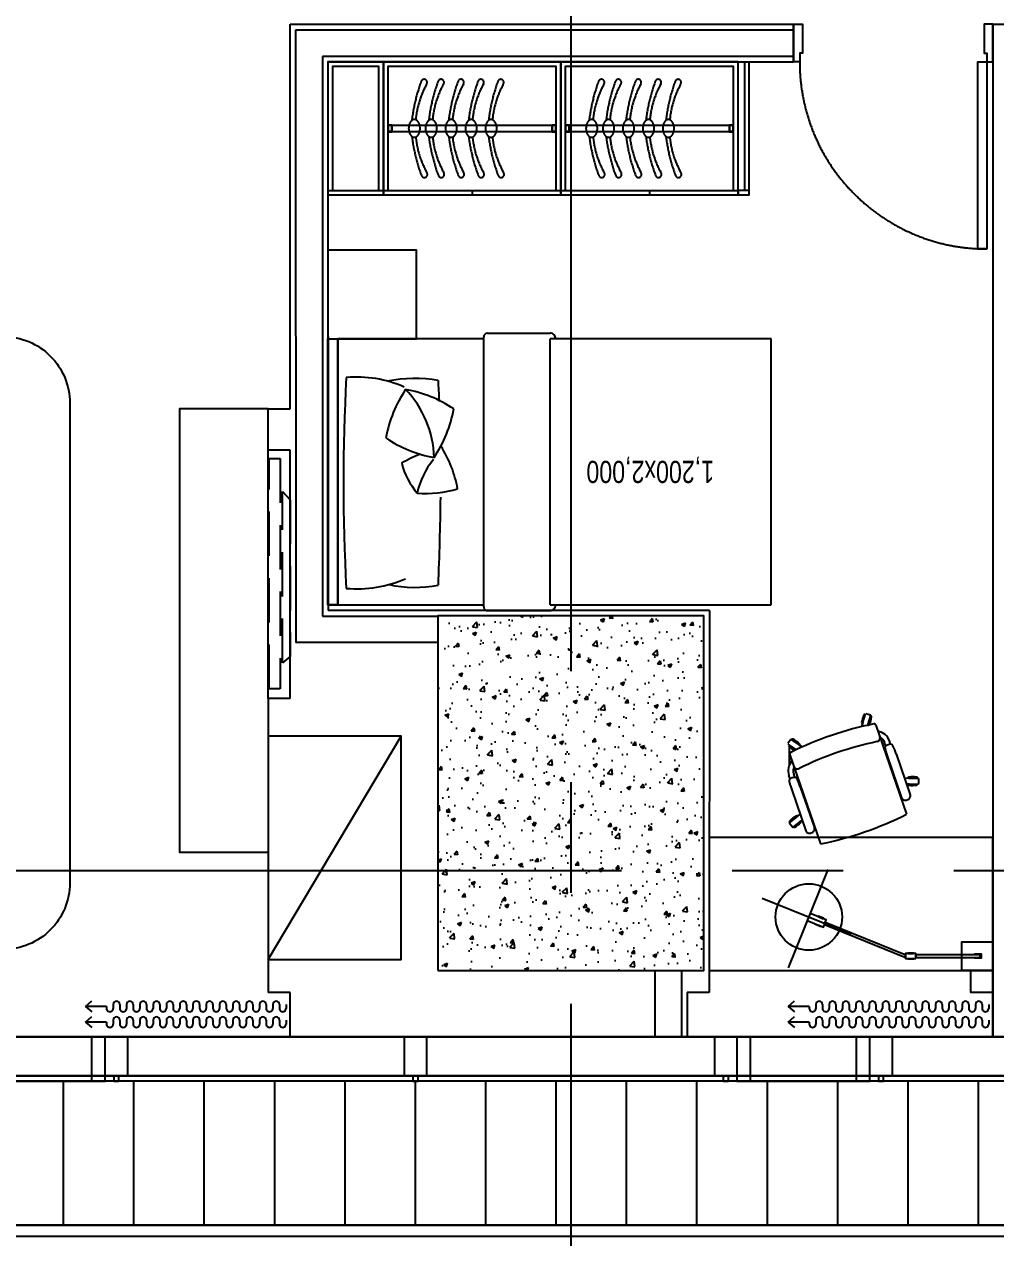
# Model space of a CAD drawing. Header units: millimetres. Extents: x 10000 to 302800, y 6800 to 229018.
# Drawn here: x 186513 to 190896, y 131281 to 136757 of the extents above; entities that cross this region are included whole.
import ezdxf
from ezdxf.enums import TextEntityAlignment as Align

# ---------------------------------------------------------------- set-up
doc = ezdxf.new("R2010")
doc.units = ezdxf.units.MM
doc.header["$LTSCALE"] = 400
doc.header["$MEASUREMENT"] = 0
for name, pattern in [('X-GRID_5~ROOF$0$CENTER2', [1.125, 0.75, -0.125, 0.125, -0.125]), ('X-ROOM TYPE-SR-3Bay_8F 확장형$0$CONTINOUS', [0]), ('X-ROOM TYPE-SR-3Bay_8F 확장형$0$HIDDEN', [0.375, 0.25, -0.125]), ('X-ROOM TYPE-SR-3Bay_8F 확장형$0$X-ROOM TYPE-SR-1.3+1.7Bay$0$X-ROOM TYPE-SR-1.3+1.7Bay$0$HIDDEN2', [4.7625, 3.175, -1.5875]), ('X-ROOM TYPE-SR-3Bay_8F 확장형$0$X-ROOM TYPE-SR-2bay_1$0$PHANTOM2', [1.25, 0.625, -0.125, 0.125, -0.125, 0.125, -0.125])]:
    doc.linetypes.add(name, pattern=pattern)
doc.layers.get('0').update_dxf_attribs({"linetype": 'CONTINUOUS'})
for name, color, linetype in [('A-DIM1', 7, 'CONTINUOUS'), ('X-COL-8F$0$A-COL', 2, 'CONTINUOUS'), ('X-COL-8F$0$A-HAT', 252, 'CONTINUOUS'), ('X-EXT_8F$0$A-254', 254, 'CONTINUOUS'), ('X-EXT_8F$0$A-ELES', 252, 'CONTINUOUS'), ('X-EXT_8F$0$A-WIN', 6, 'CONTINUOUS'), ('X-frame Hotel 8F$0$A-WINF', 4, 'CONTINUOUS'), ('X-GRID_5~ROOF$0$A-CEN1', 1, 'X-GRID_5~ROOF$0$CENTER2'), ('X-ROOM TYPE-SR-3Bay_8F 확장형$0$.WA_BUILT-IN LOW', 252, 'CONTINUOUS'), ('X-ROOM TYPE-SR-3Bay_8F 확장형$0$.WA_Built-in_Lower', 252, 'CONTINUOUS'), ('X-ROOM TYPE-SR-3Bay_8F 확장형$0$.WA_Curtain', 252, 'CONTINUOUS'), ('X-ROOM TYPE-SR-3Bay_8F 확장형$0$.WA_Door Swing', 252, 'CONTINUOUS'), ('X-ROOM TYPE-SR-3Bay_8F 확장형$0$.WA_FP_Furn', 252, 'X-ROOM TYPE-SR-3Bay_8F 확장형$0$CONTINOUS'), ('X-ROOM TYPE-SR-3Bay_8F 확장형$0$.WA_Furn', 252, 'CONTINUOUS'), ('X-ROOM TYPE-SR-3Bay_8F 확장형$0$.WA_Furn hidden', 252, 'CONTINUOUS'), ('X-ROOM TYPE-SR-3Bay_8F 확장형$0$.WA_Wall-Fin', 252, 'CONTINUOUS'), ('X-ROOM TYPE-SR-3Bay_8F 확장형$0$.WA_Wall-Finish', 252, 'CONTINUOUS'), ('X-ROOM TYPE-SR-3Bay_8F 확장형$0$A-WALD', 7, 'CONTINUOUS'), ('X-ROOM TYPE-SR-3Bay_8F 확장형$0$WA_Furn', 252, 'CONTINUOUS'), ('X-ROOM TYPE-SR-3Bay_8F 확장형$0$X-ROOM TYPE-SR-2bay_1$0$__Door-bomba', 252, 'CONTINUOUS'), ('X-ROOM TYPE-SR-3Bay_8F 확장형$0$X-ROOM TYPE-SR-3Bay$0$.WA_Furn', 252, 'CONTINUOUS')]:
    doc.layers.add(name, color=color, linetype=linetype)
doc.styles.add('X-ROOM TYPE-SR-3Bay_8F 확장형$0$Hrtext', font='', dxfattribs={"width": 0.8})
doc.styles.get('X-ROOM TYPE-SR-3Bay_8F 확장형$0$Hrtext').set_extended_font_data('Dotum')

# ---------------------------------------------------------------- blocks, each defined once
blk = doc.blocks.new('X-COL-8F$0$1200X1600_3~8F_C4')
at = {"layer": 'X-COL-8F$0$A-HAT'}
h = blk.add_hatch(dxfattribs=at)
h.set_pattern_fill('AR-CONC', color=256)
h.set_pattern_definition([(50, (-184198.82, -37021.2), (182.18467, -15.93909), [19.05, -209.55]), (355, (-184198.82, -37021.2), (-35.24283, 191.05664), [15.24, -167.64]), (100.451, (-184183.63, -37022.53), (146.9425, 175.11669), [16.19, -178.09]), (46.1842, (-184198.82, -36970.4), (271.07904, -42.04233), [28.575, -314.325]), (96.6356, (-184176.23, -36973.9), (237.40423, 247.42556), [24.285, -267.135]), (351.184, (-184198.82, -36970.4), (237.4046, 247.4251), [22.86, -251.46]), (21, (-184173.42, -36983.1), (151.61488, -102.26552), [19.05, -209.55]), (326, (-184173.42, -36983.1), (61.80203, 184.18797), [15.24, -167.64]), (71.4514, (-184160.78, -36991.63), (213.41649, 81.92286), [16.19, -178.09]), (37.5, (-184198.817, -37021.206), (3.088603, 84.555039), [0, -165.608, 0, -170.18, 0, -168.275]), (7.5, (-184198.82, -37021.21), (66.819663, 100.180575), [0, -97.028, 0, -161.798, 0, -64.135]), (327.5, (-184255.46, -37021.206), (135.590595, -5.728744), [0, -63.5, 0, -198.12, 0, -262.89]), (317.5, (-184280.86, -37021.21), (148.12918, 25.42649), [0, -82.55, 0, -131.572, 0, -186.69])])
h.paths.add_polyline_path([(600, 1600), (-600, 1600), (-600, 0), (600, 0)])
at = {"layer": 'X-COL-8F$0$A-COL'}
blk.add_lwpolyline([(-600, 0), (600, 0), (600, 1600), (-600, 1600)], close=True, dxfattribs=at)
blk = doc.blocks.new('X-COL-8F')
at = {"layer": 'X-COL-8F$0$A-COL'}
blk.add_blockref('X-COL-8F$0$1200X1600_3~8F_C4', (184198.8, 37021.2), dxfattribs=at)
blk = doc.blocks.new('X-frame Hotel 8F$0$frame_hotel(24Tglass)')
at = {"layer": 'X-frame Hotel 8F$0$A-WINF'}
for p, q in [((-50, 250), (50, 250)), ((-50, 74), (-50, 250)), ((50, 250), (50, 74)), ((-50, 74), (50, 74)), ((-11.5, 74), (-11.5, 50)), ((11.5, 50), (11.5, 74)), ((-11.5, 50), (11.5, 50))]:
    blk.add_line(p, q, dxfattribs=at)
blk = doc.blocks.new('X-frame Hotel 8F$0$operable window')
for p, q in [((600, 200), (0, 200)), ((0, 200), (0, 0)), ((60, 200), (60, 0)), ((540, 0), (540, 200)), ((600, 0), (600, 200)), ((0, 0), (600, 0))]:
    blk.add_line(p, q)
blk = doc.blocks.new('X-frame Hotel 8F')
at = {"rotation": 180}
for p in [(182098.8, 36721.2), (185548.8, 36721.2)]:
    blk.add_blockref('X-frame Hotel 8F$0$operable window', p, dxfattribs=at)
for p in [(182148.8, 36471.2), (183498.8, 36471.2), (184898.8, 36471.2), (185598.8, 36471.2)]:
    blk.add_blockref('X-frame Hotel 8F$0$frame_hotel(24Tglass)', p)
blk = doc.blocks.new('X-EXT_8F')
at = {"layer": 'X-EXT_8F$0$A-254'}
h = blk.add_hatch(dxfattribs=at)
h.set_pattern_fill('LINE', color=252, scale=100, angle=90)
h.set_pattern_definition([(90, (0, 0), (-317.5, 2e-14), [])])
edge = h.paths.add_edge_path()
edge.add_line((214444.8, 68021.2), (188877.6, 70521.2))
edge.add_line((188877.6, 70521.2), (174255.5, 70521.2))
edge.add_arc((174255.5, 68371.2), 2150, 90, 167)
edge.add_line((172160.6, 68854.9), (172053.9, 68392.8))
edge.add_arc((174148.8, 67909.2), 2150, 167, 180)
edge.add_line((171998.8, 67909.2), (171998.8, 38021.2))
edge.add_arc((174148.8, 38021.2), 2150, 180, 270)
edge.add_line((174148.8, 35871.2), (195098.8, 35871.2))
edge.add_line((195098.8, 35871.2), (195098.8, 36521.2))
edge.add_line((195098.8, 36521.2), (174648.8, 36521.2))
edge.add_arc((174648.8, 38021.2), 1500, 180, 270, ccw=False)
edge.add_line((173148.8, 38021.2), (173148.8, 67371.2))
edge.add_arc((174648.8, 67371.2), 1500, 90, 180, ccw=False)
edge.add_line((174648.8, 68871.2), (187974.8, 68871.2))
edge.add_line((187974.8, 68871.2), (202089.9, 68021.2))
edge.add_line((202089.9, 68021.2), (214444.8, 68021.2))
at = {"layer": 'X-EXT_8F$0$A-254', "color": 252}
blk.add_lwpolyline([(214444.8, 68021.2), (188877.6, 70521.2), (174255.5, 70521.2, 0.349216), (172160.6, 68854.9), (172053.9, 68392.8, 0.056784), (171998.8, 67909.2), (171998.8, 38021.2, 0.414214), (174148.8, 35871.2), (195098.8, 35871.2), (195098.8, 36521.2), (174648.8, 36521.2, -0.414214), (173148.8, 38021.2), (173148.8, 67371.2, -0.414214), (174648.8, 68871.2), (187974.8, 68871.2), (202089.9, 68021.2)], format="xyb", close=True, dxfattribs=at)
at = {"layer": 'X-EXT_8F$0$A-ELES', "ltscale": 10}
for points in [[(201978.6, 67827.5), (202083.9, 67821.2), (234348.8, 67821.2, -0.414214), (236148.8, 66021.2), (236148.8, 38521.2, -0.414214), (234348.8, 36721.2), (174648.8, 36721.2)], [(175648.8, 36721.2), (234348.8, 36721.2, 0.414214), (236148.8, 38521.2), (236148.8, 66021.2, 0.414214), (234348.8, 67821.2), (202089.9, 67821.2)]]:
    blk.add_lwpolyline(points, format="xyb", dxfattribs=at)
at = {"layer": 'X-EXT_8F$0$A-WIN'}
for points in [[(195148.8, 36521.2), (195148.8, 35821.2), (174148.8, 35821.2, -0.414214), (171948.8, 38021.2), (171948.8, 67909.2, -0.056784), (172005.2, 68404), (172111.9, 68866.1, -0.349216), (174255.5, 70571.2), (188894.3, 70571.2), (214996.2, 68021.2)], [(195098.8, 36521.2), (195098.8, 35871.2), (174148.8, 35871.2, -0.414214), (171998.8, 38021.2), (171998.8, 67909.2, -0.056784), (172053.9, 68392.8), (172160.6, 68854.9, -0.349216), (174255.5, 70521.2), (188892, 70521.2), (214444.8, 68021.2)]]:
    blk.add_lwpolyline(points, format="xyb", dxfattribs=at)
at = {"layer": 'X-EXT_8F$0$A-WIN', "ltscale": 10}
for points in [[(201990.7, 68027.2), (202089.9, 68021.2), (234348.8, 68021.2, -0.414214), (236348.8, 66021.2), (236348.8, 38521.2, -0.414214), (234348.8, 36521.2), (174648.8, 36521.2)], [(201989.2, 68003.2), (202089.2, 67997.2), (234348.8, 67997.2, -0.414214), (236324.8, 66021.2), (236324.8, 38521.2, -0.414214), (234348.8, 36545.2), (174648.8, 36545.2)], [(175648.8, 36545.2), (234348.8, 36545.2, 0.414214), (236324.8, 38521.2), (236324.8, 66021.2, 0.414214), (234348.8, 67997.2), (202089.9, 67997.2)]]:
    blk.add_lwpolyline(points, format="xyb", dxfattribs=at)
blk.add_blockref('X-frame Hotel 8F', (0, 0))
blk = doc.blocks.new('X-GRID_5~ROOF')
at = {"layer": 'X-GRID_5~ROOF$0$A-CEN1', "ltscale": 10}
blk.add_line((184198.8, 81871.2), (184198.8, 33068.4), dxfattribs=at)
blk.add_lwpolyline([(251927.3, 37471.2), (158516.9, 37471.2)], dxfattribs=at)
blk = doc.blocks.new('X-ROOM TYPE-SR-3Bay_8F 확장형$0$DOOR-900')
at = {"color": 8, "linetype": 'X-ROOM TYPE-SR-3Bay_8F 확장형$0$X-ROOM TYPE-SR-2bay_1$0$PHANTOM2', "ltscale": 200}
blk.add_arc((-28, -85), 844, 180, 270, dxfattribs=at)
at = {"layer": 'X-ROOM TYPE-SR-3Bay_8F 확장형$0$X-ROOM TYPE-SR-2bay_1$0$__Door-bomba'}
for points in [[(-900, 85), (-860, 85), (-860, -45), (-872, -45), (-872, -85), (-900, -85)], [(0, 85), (-40, 85), (-40, -45), (-28, -45), (-28, -85), (0, -85)], [(-28, -85), (-28, -929), (-68, -929), (-68, -85)]]:
    blk.add_lwpolyline(points, close=True, dxfattribs=at)
blk = doc.blocks.new('X-ROOM TYPE-SR-3Bay_8F 확장형$0$窗帘')
for p, q in [((-375, 52.9), (-375, 70.9)), ((-345, 52.9), (-345, 70.9)), ((-315, 52.9), (-315, 70.9)), ((-285, 52.9), (-285, 70.9)), ((-255, 52.9), (-255, 70.9)), ((-225, 52.9), (-225, 70.9)), ((-195, 52.9), (-195, 70.9)), ((-165, 52.9), (-165, 70.9)), ((-135, 52.9), (-135, 70.9)), ((-105, 52.9), (-105, 70.9)), ((-75, 52.9), (-75, 70.9)), ((-45, 52.9), (-45, 70.9)), ((-15, 52.9), (-15, 70.9)), ((15, 52.9), (15, 70.9)), ((45, 52.9), (45, 70.9)), ((75, 52.9), (75, 70.9)), ((105, 52.9), (105, 70.9)), ((135, 52.9), (135, 70.9)), ((165, 52.9), (165, 70.9)), ((195, 52.9), (195, 70.9)), ((225, 52.9), (225, 70.9)), ((255, 52.9), (255, 70.9)), ((285, 52.9), (285, 70.9)), ((315, 52.9), (315, 70.9)), ((345, 52.9), (345, 70.9)), ((375, 52.9), (375, 70.9)), ((405, 52.9), (405, 70.9)), ((435, 61.9), (435, 70.9)), ((435, 61.9), (530.1, 61.9)), ((530.1, 61.9), (501.5, 86.5)), ((530.1, 61.9), (501.5, 37.2)), ((-375, -18), (-375, 0)), ((-345, -18), (-345, 0)), ((-315, -18), (-315, 0)), ((-285, -18), (-285, 0)), ((-255, -18), (-255, 0)), ((-225, -18), (-225, 0)), ((-195, -18), (-195, 0)), ((-165, -18), (-165, 0)), ((-135, -18), (-135, 0)), ((-105, -18), (-105, 0)), ((-75, -18), (-75, 0)), ((-45, -18), (-45, 0)), ((-15, -18), (-15, 0)), ((15, -18), (15, 0)), ((45, -18), (45, 0)), ((75, -18), (75, 0)), ((105, -18), (105, 0)), ((135, -18), (135, 0)), ((165, -18), (165, 0)), ((195, -18), (195, 0)), ((225, -18), (225, 0)), ((255, -18), (255, 0)), ((285, -18), (285, 0)), ((315, -18), (315, 0)), ((345, -18), (345, 0)), ((375, -18), (375, 0)), ((405, -18), (405, 0)), ((435, -9), (435, 0)), ((530.1, -9), (501.5, 15.7)), ((435, -9), (530.1, -9)), ((530.1, -9), (501.5, -33.7))]:
    blk.add_line(p, q)
for centre, start, end in [((-360, 70.9), 0, 180), ((-300, 70.9), 0, 180), ((-240, 70.9), 0, 180), ((-180, 70.9), 0, 180), ((-120, 70.9), 0, 180), ((-60, 70.9), 0, 180), ((0, 70.9), 0, 180), ((60, 70.9), 0, 180), ((120, 70.9), 0, 180), ((180, 70.9), 0, 180), ((240, 70.9), 0, 180), ((300, 70.9), 0, 180), ((360, 70.9), 0, 180), ((420, 70.9), 0, 180), ((-360, 0), 0, 180), ((-330, 52.9), 180, 0), ((-300, 0), 0, 180), ((-270, 52.9), 180, 0), ((-240, 0), 0, 180), ((-210, 52.9), 180, 0), ((-180, 0), 0, 180), ((-150, 52.9), 180, 0), ((-120, 0), 0, 180), ((-90, 52.9), 180, 0), ((-60, 0), 0, 180), ((-30, 52.9), 180, 0), ((0, 0), 0, 180), ((30, 52.9), 180, 0), ((60, 0), 0, 180), ((90, 52.9), 180, 0), ((120, 0), 0, 180), ((150, 52.9), 180, 0), ((180, 0), 0, 180), ((210, 52.9), 180, 0), ((240, 0), 0, 180), ((270, 52.9), 180, 0), ((300, 0), 0, 180), ((330, 52.9), 180, 0), ((360, 0), 0, 180), ((390, 52.9), 180, 0), ((420, 0), 0, 180), ((-330, -18), 180, 0), ((-270, -18), 180, 0), ((-210, -18), 180, 0), ((-150, -18), 180, 0), ((-90, -18), 180, 0), ((-30, -18), 180, 0), ((30, -18), 180, 0), ((90, -18), 180, 0), ((150, -18), 180, 0), ((210, -18), 180, 0), ((270, -18), 180, 0), ((330, -18), 180, 0), ((390, -18), 180, 0)]:
    blk.add_arc(centre, 15, start, end)
blk = doc.blocks.new('X-ROOM TYPE-SR-3Bay_8F 확장형$0$LAMP')
at = {"layer": 'X-ROOM TYPE-SR-3Bay_8F 확장형$0$.WA_Furn', "linetype": 'X-ROOM TYPE-SR-3Bay_8F 확장형$0$HIDDEN', "ltscale": 200}
for p, q in [((73353.6, 26082.9), (73533.2, 26526.9)), ((73651.1, 26211.6), (73251, 26373.4))]:
    blk.add_line(p, q, dxfattribs=at)
at = {"layer": 'X-ROOM TYPE-SR-3Bay_8F 확장형$0$.WA_Furn', "ltscale": 200}
for points in [[(72609.2, 26538.3), (72749.2, 26538.3), (72749.2, 26408.3), (72609.2, 26408.3)], [(72956.8, 26484.4), (72956.8, 26462.2), (73003.6, 26462.2), (73003.6, 26484.4)], [(72992.9, 26486.8), (72992.9, 26484.4), (72967.6, 26484.4), (72967.6, 26486.8)], [(72992.9, 26459.8), (72992.9, 26462.2), (72967.6, 26462.2), (72967.6, 26459.8)], [(73446.7, 26313.1), (73374.4, 26342.4), (73361.3, 26309.9), (73433.6, 26280.7)], [(73397.2, 26292.8), (73398.1, 26295.1), (73374.6, 26304.6), (73373.7, 26302.3)], [(73412.1, 26329.7), (73411.2, 26327.5), (73387.7, 26337), (73388.6, 26339.2)]]:
    blk.add_lwpolyline(points, close=True, dxfattribs=at)
for points in [[(72691.4, 26467.2), (72691.4, 26463.2), (72662.8, 26463.2), (72662.8, 26483.4), (72691.4, 26483.4), (72691.4, 26479.4)], [(72956.8, 26467.2), (72956.8, 26479.4), (72666.8, 26479.4), (72666.8, 26467.2), (72956.8, 26467.2)], [(73369.7, 26330.8), (73006.1, 26477.8), (73002.3, 26468.6), (73365.9, 26321.6)]]:
    blk.add_lwpolyline(points, dxfattribs=at)
blk.add_circle((73440.2, 26296.9), 150, dxfattribs=at)
blk = doc.blocks.new('X-ROOM TYPE-SR-3Bay_8F 확장형')
at = {"linetype": 'X-ROOM TYPE-SR-3Bay_8F 확장형$0$X-ROOM TYPE-SR-1.3+1.7Bay$0$X-ROOM TYPE-SR-1.3+1.7Bay$0$HIDDEN2', "ltscale": 0.2}
blk.add_arc((183822.8, 38662.2), 16.6, 180, 270, dxfattribs=at)
at = {"layer": 'X-ROOM TYPE-SR-3Bay_8F 확장형$0$.WA_BUILT-IN LOW', "linetype": 'X-ROOM TYPE-SR-3Bay_8F 확장형$0$HIDDEN', "ltscale": 100}
for p, q in [((183393.7, 40836.2), (183373.8, 40836.2)), ((183373.8, 40836.2), (183373.8, 40806.2)), ((183373.8, 40806.2), (183393.7, 40806.2)), ((183391.7, 40834.2), (183375.8, 40834.2)), ((183375.8, 40834.2), (183375.8, 40808.2)), ((183375.8, 40808.2), (183391.7, 40808.2)), ((183391.7, 40808.2), (183391.7, 40834.2)), ((183393.7, 40836.2), (184133.8, 40836.2)), ((183393.7, 40806.2), (183393.7, 40836.2)), ((183393.7, 40806.2), (183393.7, 40836.2)), ((184133.8, 40806.2), (183393.7, 40806.2)), ((184133.8, 40836.2), (184113.8, 40836.2)), ((184113.8, 40836.2), (184113.8, 40806.2)), ((184113.8, 40806.2), (184133.8, 40806.2)), ((184131.8, 40834.2), (184115.8, 40834.2)), ((184115.8, 40834.2), (184115.8, 40808.2)), ((184115.8, 40808.2), (184131.8, 40808.2)), ((184131.8, 40808.2), (184131.8, 40834.2)), ((184133.8, 40806.2), (184133.8, 40836.2)), ((184133.8, 40806.2), (184133.8, 40836.2)), ((184193.7, 40836.2), (184173.8, 40836.2)), ((184173.8, 40836.2), (184173.8, 40806.2)), ((184173.8, 40836.2), (184173.8, 40806.2)), ((184173.8, 40806.2), (184193.7, 40806.2)), ((184191.7, 40834.2), (184175.8, 40834.2)), ((184175.8, 40834.2), (184175.8, 40808.2)), ((184175.8, 40808.2), (184191.7, 40808.2)), ((184191.7, 40808.2), (184191.7, 40834.2)), ((184193.7, 40836.2), (184933.8, 40836.2)), ((184193.7, 40806.2), (184193.7, 40836.2)), ((184193.7, 40806.2), (184193.7, 40836.2)), ((184933.8, 40806.2), (184193.7, 40806.2)), ((184933.8, 40836.2), (184913.8, 40836.2)), ((184913.8, 40836.2), (184913.8, 40806.2)), ((184913.8, 40806.2), (184933.8, 40806.2)), ((184931.8, 40834.2), (184915.8, 40834.2)), ((184915.8, 40834.2), (184915.8, 40808.2)), ((184915.8, 40808.2), (184931.8, 40808.2)), ((184931.8, 40808.2), (184931.8, 40834.2)), ((184933.8, 40806.2), (184933.8, 40836.2)), ((184933.8, 40806.2), (184933.8, 40836.2)), ((182833.8, 37071.2), (183433.8, 38078.5))]:
    blk.add_line(p, q, dxfattribs=at)
for centre, radius, start, end in [((184263.2, 40763.4), 786.7, 159.8987, 173.1656), ((183914.2, 40820.7), 416.5, 151.0704, 174.5674), ((183537.5, 41029), 13.9, 331.0704, 159.8987), ((184339.3, 40763.4), 786.7, 159.8987, 173.1656), ((183990.3, 40820.7), 416.5, 151.0704, 174.5674), ((183613.6, 41029), 13.9, 331.0704, 159.8987), ((184429.2, 40763.4), 786.7, 159.8987, 173.1656), ((184080.3, 40820.7), 416.5, 151.0704, 174.5674), ((183703.5, 41029), 13.9, 331.0704, 159.8987), ((184519.2, 40763.4), 786.7, 159.8987, 173.1656), ((184170.3, 40820.7), 416.5, 151.0704, 174.5674), ((183793.5, 41029), 13.9, 331.0704, 159.8987), ((184609.2, 40763.2), 786.7, 159.8987, 173.1656), ((184260.3, 40820.6), 416.5, 151.0704, 174.5674), ((183883.5, 41028.8), 13.9, 331.0704, 159.8987), ((185063.2, 40763.4), 786.7, 159.8987, 173.1656), ((184714.2, 40820.7), 416.5, 151.0704, 174.5674), ((184337.5, 41029), 13.9, 331.0704, 159.8987), ((185139.3, 40763.4), 786.7, 159.8987, 173.1656), ((184790.3, 40820.7), 416.5, 151.0704, 174.5674), ((184413.6, 41029), 13.9, 331.0704, 159.8987), ((185229.2, 40763.4), 786.7, 159.8987, 173.1656), ((184880.3, 40820.7), 416.5, 151.0704, 174.5674), ((184503.5, 41029), 13.9, 331.0704, 159.8987), ((185319.2, 40763.4), 786.7, 159.8987, 173.1656), ((184970.3, 40820.7), 416.5, 151.0704, 174.5674), ((184593.5, 41029), 13.9, 331.0704, 159.8987), ((185409.2, 40763.2), 786.7, 159.8987, 173.1656), ((185060.3, 40820.6), 416.5, 151.0704, 174.5674), ((184683.5, 41028.8), 13.9, 331.0704, 159.8987), ((184262.8, 40883.4), 786.7, 187.168, 200.4349), ((183914.2, 40824), 416.5, 185.7662, 209.2632), ((184338.9, 40883.4), 786.7, 187.168, 200.4349), ((183990.3, 40824), 416.5, 185.7662, 209.2632), ((184428.9, 40883.4), 786.7, 187.168, 200.4349), ((184080.3, 40824), 416.5, 185.7662, 209.2632), ((184518.9, 40883.4), 786.7, 187.168, 200.4349), ((184170.3, 40824), 416.5, 185.7662, 209.2632), ((184608.9, 40883.3), 786.7, 187.168, 200.4349), ((184260.2, 40823.9), 416.5, 185.7662, 209.2632), ((185062.8, 40883.4), 786.7, 187.168, 200.4349), ((184714.2, 40824), 416.5, 185.7662, 209.2632), ((185138.9, 40883.4), 786.7, 187.168, 200.4349), ((184790.3, 40824), 416.5, 185.7662, 209.2632), ((185228.9, 40883.4), 786.7, 187.168, 200.4349), ((184880.3, 40824), 416.5, 185.7662, 209.2632), ((185318.9, 40883.4), 786.7, 187.168, 200.4349), ((184970.3, 40824), 416.5, 185.7662, 209.2632), ((185408.9, 40883.2), 786.7, 187.168, 200.4349), ((185060.2, 40823.9), 416.5, 185.7662, 209.2632), ((183538.7, 40613.6), 13.9, 200.4349, 29.2632), ((183614.8, 40613.6), 13.9, 200.4349, 29.2632), ((183704.8, 40613.6), 13.9, 200.4349, 29.2632), ((183794.7, 40613.6), 13.9, 200.4349, 29.2632), ((183884.7, 40613.4), 13.9, 200.4349, 29.2632), ((184338.7, 40613.6), 13.9, 200.4349, 29.2632), ((184414.8, 40613.6), 13.9, 200.4349, 29.2632), ((184504.8, 40613.6), 13.9, 200.4349, 29.2632), ((184594.7, 40613.6), 13.9, 200.4349, 29.2632), ((184684.7, 40613.4), 13.9, 200.4349, 29.2632)]:
    blk.add_arc(centre, radius, start, end, dxfattribs=at)
at = {"layer": 'X-ROOM TYPE-SR-3Bay_8F 확장형$0$.WA_BUILT-IN LOW', "linetype": 'X-ROOM TYPE-SR-3Bay_8F 확장형$0$HIDDEN', "ltscale": 50}
for centre, radius, start, end in [((183500.7, 40833.3), 30.1, 123.0186, 147.4883), ((183493.5, 40844.4), 16.9, 90.1668, 123.0186), ((183493.5, 40844.4), 16.9, 57.315, 90.1668), ((183486.3, 40833.3), 30.1, 32.8453, 57.315), ((183576.8, 40833.3), 30.1, 123.0186, 147.4883), ((183569.6, 40844.4), 16.9, 90.1668, 123.0186), ((183569.6, 40844.4), 16.9, 57.315, 90.1668), ((183562.4, 40833.3), 30.1, 32.8453, 57.315), ((183666.7, 40833.3), 30.1, 123.0186, 147.4883), ((183659.5, 40844.4), 16.9, 90.1668, 123.0186), ((183659.5, 40844.4), 16.9, 57.315, 90.1668), ((183652.4, 40833.3), 30.1, 32.8453, 57.315), ((183756.7, 40833.3), 30.1, 123.0186, 147.4883), ((183749.5, 40844.4), 16.9, 90.1668, 123.0186), ((183749.5, 40844.4), 16.9, 57.315, 90.1668), ((183742.4, 40833.3), 30.1, 32.8453, 57.315), ((183846.7, 40833.1), 30.1, 123.0186, 147.4883), ((183839.5, 40844.2), 16.9, 90.1668, 123.0186), ((183839.5, 40844.2), 16.9, 57.315, 90.1668), ((183832.4, 40833.1), 30.1, 32.8453, 57.315), ((184300.7, 40833.3), 30.1, 123.0186, 147.4883), ((184293.5, 40844.4), 16.9, 90.1668, 123.0186), ((184293.5, 40844.4), 16.9, 57.315, 90.1668), ((184286.3, 40833.2), 30.1, 32.8453, 57.315), ((184376.8, 40833.3), 30.1, 123.0186, 147.4883), ((184369.6, 40844.4), 16.9, 90.1668, 123.0186), ((184369.6, 40844.4), 16.9, 57.315, 90.1668), ((184362.4, 40833.2), 30.1, 32.8453, 57.315), ((184466.7, 40833.3), 30.1, 123.0186, 147.4883), ((184459.5, 40844.4), 16.9, 90.1668, 123.0186), ((184459.5, 40844.4), 16.9, 57.315, 90.1668), ((184452.4, 40833.2), 30.1, 32.8453, 57.315), ((184556.7, 40833.3), 30.1, 123.0186, 147.4883), ((184549.5, 40844.4), 16.9, 90.1668, 123.0186), ((184549.5, 40844.4), 16.9, 57.315, 90.1668), ((184542.4, 40833.2), 30.1, 32.8453, 57.315), ((184646.7, 40833.1), 30.1, 123.0186, 147.4883), ((184639.5, 40844.2), 16.9, 90.1668, 123.0186), ((184639.5, 40844.2), 16.9, 57.315, 90.1668), ((184632.4, 40833.1), 30.1, 32.8453, 57.315), ((183530.2, 40821.3), 62.4, 165.2871, 180.1668), ((183530.2, 40821.3), 62.4, 180.1668, 195.0465), ((183512.1, 40826), 43.7, 147.4883, 165.2871), ((183512.1, 40816.4), 43.7, 195.0465, 212.8453), ((183475, 40825.9), 43.7, 15.0465, 32.8453), ((183475, 40816.3), 43.7, 327.4883, 345.2871), ((183456.9, 40821.1), 62.4, 0.1668, 15.0465), ((183456.9, 40821.1), 62.4, 345.2871, 0.1668), ((183606.2, 40821.3), 62.4, 165.2871, 180.1668), ((183606.2, 40821.3), 62.4, 180.1668, 195.0465), ((183588.2, 40826), 43.7, 147.4883, 165.2871), ((183588.2, 40816.4), 43.7, 195.0465, 212.8453), ((183551.1, 40825.9), 43.7, 15.0465, 32.8453), ((183551.1, 40816.3), 43.7, 327.4883, 345.2871), ((183533, 40821.1), 62.4, 0.1668, 15.0465), ((183533, 40821.1), 62.4, 345.2871, 0.1668), ((183696.2, 40821.3), 62.4, 165.2871, 180.1668), ((183696.2, 40821.3), 62.4, 180.1668, 195.0465), ((183678.2, 40826), 43.7, 147.4883, 165.2871), ((183678.2, 40816.4), 43.7, 195.0465, 212.8453), ((183641, 40825.9), 43.7, 15.0465, 32.8453), ((183641.1, 40816.3), 43.7, 327.4883, 345.2871), ((183623, 40821.1), 62.4, 0.1668, 15.0465), ((183623, 40821.1), 62.4, 345.2871, 0.1668), ((183786.2, 40821.3), 62.4, 165.2871, 180.1668), ((183786.2, 40821.3), 62.4, 180.1668, 195.0465), ((183768.1, 40826), 43.7, 147.4883, 165.2871), ((183768.2, 40816.4), 43.7, 195.0465, 212.8453), ((183731, 40825.9), 43.7, 15.0465, 32.8453), ((183731, 40816.3), 43.7, 327.4883, 345.2871), ((183713, 40821.1), 62.4, 0.1668, 15.0465), ((183713, 40821.1), 62.4, 345.2871, 0.1668), ((183876.2, 40821.1), 62.4, 165.2871, 180.1668), ((183876.2, 40821.1), 62.4, 180.1668, 195.0465), ((183858.1, 40825.8), 43.7, 147.4883, 165.2871), ((183858.2, 40816.2), 43.7, 195.0465, 212.8453), ((183821, 40825.7), 43.7, 15.0465, 32.8453), ((183821, 40816.1), 43.7, 327.4883, 345.2871), ((183803, 40820.9), 62.4, 0.1668, 15.0465), ((183803, 40820.9), 62.4, 345.2871, 0.1668), ((184330.2, 40821.3), 62.4, 165.2871, 180.1668), ((184330.2, 40821.3), 62.4, 180.1668, 195.0465), ((184312.1, 40826), 43.7, 147.4883, 165.2871), ((184312.1, 40816.4), 43.7, 195.0465, 212.8453), ((184275, 40825.9), 43.7, 15.0465, 32.8453), ((184275, 40816.3), 43.7, 327.4883, 345.2871), ((184256.9, 40821.1), 62.4, 0.1668, 15.0465), ((184256.9, 40821.1), 62.4, 345.2871, 0.1668), ((184406.2, 40821.3), 62.4, 165.2871, 180.1668), ((184406.2, 40821.3), 62.4, 180.1668, 195.0465), ((184388.2, 40826), 43.7, 147.4883, 165.2871), ((184388.2, 40816.4), 43.7, 195.0465, 212.8453), ((184351.1, 40825.9), 43.7, 15.0465, 32.8453), ((184351.1, 40816.3), 43.7, 327.4883, 345.2871), ((184333, 40821.1), 62.4, 0.1668, 15.0465), ((184333, 40821.1), 62.4, 345.2871, 0.1668), ((184496.2, 40821.3), 62.4, 165.2871, 180.1668), ((184496.2, 40821.3), 62.4, 180.1668, 195.0465), ((184478.2, 40826), 43.7, 147.4883, 165.2871), ((184478.2, 40816.4), 43.7, 195.0465, 212.8453), ((184441, 40825.9), 43.7, 15.0465, 32.8453), ((184441.1, 40816.3), 43.7, 327.4883, 345.2871), ((184423, 40821.1), 62.4, 0.1668, 15.0465), ((184423, 40821.1), 62.4, 345.2871, 0.1668), ((184586.2, 40821.3), 62.4, 165.2871, 180.1668), ((184586.2, 40821.3), 62.4, 180.1668, 195.0465), ((184568.1, 40826), 43.7, 147.4883, 165.2871), ((184568.2, 40816.4), 43.7, 195.0465, 212.8453), ((184531, 40825.9), 43.7, 15.0465, 32.8453), ((184531, 40816.3), 43.7, 327.4883, 345.2871), ((184513, 40821.1), 62.4, 0.1668, 15.0465), ((184513, 40821.1), 62.4, 345.2871, 0.1668), ((184676.2, 40821.1), 62.4, 165.2871, 180.1668), ((184676.2, 40821.1), 62.4, 180.1668, 195.0465), ((184658.1, 40825.8), 43.7, 147.4883, 165.2871), ((184658.2, 40816.2), 43.7, 195.0465, 212.8453), ((184621, 40825.7), 43.7, 15.0465, 32.8453), ((184621, 40816.1), 43.7, 327.4883, 345.2871), ((184603, 40820.9), 62.4, 0.1668, 15.0465), ((184603, 40820.9), 62.4, 345.2871, 0.1668), ((183500.7, 40809.1), 30.1, 212.8453, 237.315), ((183493.6, 40798), 16.9, 237.315, 270.1668), ((183493.6, 40798), 16.9, 270.1668, 303.0186), ((183486.4, 40809), 30.1, 303.0186, 327.4883), ((183576.8, 40809.1), 30.1, 212.8453, 237.315), ((183569.7, 40798), 16.9, 237.315, 270.1668), ((183569.7, 40798), 16.9, 270.1668, 303.0186), ((183562.5, 40809), 30.1, 303.0186, 327.4883), ((183666.8, 40809.1), 30.1, 212.8453, 237.315), ((183659.7, 40798), 16.9, 237.315, 270.1668), ((183659.7, 40798), 16.9, 270.1668, 303.0186), ((183652.5, 40809), 30.1, 303.0186, 327.4883), ((183756.8, 40809.1), 30.1, 212.8453, 237.315), ((183749.7, 40798), 16.9, 237.315, 270.1668), ((183749.7, 40798), 16.9, 270.1668, 303.0186), ((183742.5, 40809), 30.1, 303.0186, 327.4883), ((183846.8, 40808.9), 30.1, 212.8453, 237.315), ((183839.6, 40797.8), 16.9, 237.315, 270.1668), ((183839.6, 40797.8), 16.9, 270.1668, 303.0186), ((183832.4, 40808.9), 30.1, 303.0186, 327.4883), ((184300.7, 40809.1), 30.1, 212.8453, 237.315), ((184293.6, 40798), 16.9, 237.315, 270.1668), ((184293.6, 40798), 16.9, 270.1668, 303.0186), ((184286.4, 40809), 30.1, 303.0186, 327.4883), ((184376.8, 40809.1), 30.1, 212.8453, 237.315), ((184369.7, 40798), 16.9, 237.315, 270.1668), ((184369.7, 40798), 16.9, 270.1668, 303.0186), ((184362.5, 40809), 30.1, 303.0186, 327.4883), ((184466.8, 40809.1), 30.1, 212.8453, 237.315), ((184459.7, 40798), 16.9, 237.315, 270.1668), ((184459.7, 40798), 16.9, 270.1668, 303.0186), ((184452.5, 40809), 30.1, 303.0186, 327.4883), ((184556.8, 40809.1), 30.1, 212.8453, 237.315), ((184549.7, 40798), 16.9, 237.315, 270.1668), ((184549.7, 40798), 16.9, 270.1668, 303.0186), ((184542.5, 40809), 30.1, 303.0186, 327.4883), ((184646.8, 40808.9), 30.1, 212.8453, 237.315), ((184639.6, 40797.8), 16.9, 237.315, 270.1668), ((184639.6, 40797.8), 16.9, 270.1668, 303.0186), ((184632.4, 40808.9), 30.1, 303.0186, 327.4883)]:
    blk.add_arc(centre, radius, start, end, dxfattribs=at)
at = {"layer": 'X-ROOM TYPE-SR-3Bay_8F 확장형$0$.WA_FP_Furn', "ltscale": 0.2}
for p, q in [((183806.3, 38662.2), (183806.3, 39880.2)), ((183822.8, 39896.7), (184106.3, 39896.7)), ((185103.8, 39871.2), (184106.3, 39871.2)), ((184106.3, 38671.2), (184106.3, 39871.2)), ((185103.8, 38671.2), (185103.8, 39871.2)), ((184106.3, 38671.2), (185103.8, 38671.2)), ((183822.8, 38645.7), (184106.3, 38645.7)), ((185516.5, 38140), (185528.4, 38178.8)), ((185551.8, 38173.5), (185530.5, 38180)), ((185541.1, 38132.5), (185552.9, 38171.3)), ((185552.2, 38168.9), (185553.7, 38168.4)), ((185516.7, 38140.6), (185510.3, 38121.6)), ((185514.3, 38135.7), (185515, 38135.5)), ((185539.8, 38127.9), (185540.6, 38127.7)), ((185541.2, 38133.1), (185540, 38128.6)), ((185575.8, 38128.5), (185714.4, 37726.5)), ((185191.7, 38063.2), (185179, 38045)), ((185227.4, 38040.3), (185194.1, 38063.6)), ((185196.2, 38062.1), (185197.1, 38063.4)), ((185212.7, 38019.3), (185179.4, 38042.6)), ((185185.8, 37949.9), (185185.8, 38030.8)), ((185212.1, 38019.7), (185215.7, 38017)), ((185226.8, 38040.7), (185243.4, 38029.8)), ((185231.3, 38037.7), (185231.8, 38038.4)), ((185620.7, 38034.1), (185615.2, 38050)), ((185642.2, 38041.7), (185636.7, 38057.4)), ((185187.4, 37994.9), (185326.2, 37592.3)), ((185628.2, 37985), (185691.7, 37800.7)), ((185667, 37998.4), (185730.5, 37814.1)), ((185188.7, 37885.4), (185183.3, 37901.1)), ((185210.2, 37892.6), (185204.8, 37908.5)), ((185234.6, 37849.3), (185298.2, 37665)), ((185725.6, 37888.2), (185704.9, 37888.5)), ((185726, 37862.6), (185714, 37862)), ((185720.2, 37888.3), (185720.2, 37889.1)), ((185720.7, 37861.6), (185720.7, 37862.3)), ((185724.9, 37888.2), (185765.5, 37889)), ((185725.4, 37862.6), (185766, 37863.3)), ((185762.9, 37888.9), (185762.9, 37890.1)), ((185763.4, 37863.3), (185763.4, 37862.1)), ((185767.3, 37887.3), (185767.7, 37865.1)), ((185195.8, 37835.9), (185259.4, 37651.6)), ((185185.3, 37686.7), (185198.7, 37668.9)), ((185218.1, 37713.5), (185185.7, 37689.1)), ((185187.7, 37690.6), (185187, 37691.5)), ((185233.5, 37693), (185201.1, 37668.6)), ((185217.6, 37713.1), (185233.7, 37726.1)), ((185221.8, 37716.5), (185221.3, 37717.1)), ((185233, 37692.6), (185242.8, 37699.6)), ((185237.8, 37695.1), (185237.4, 37695.7)), ((185203.2, 37670.1), (185203.9, 37669.2))]:
    blk.add_line(p, q, dxfattribs=at)
for points in [[(183503.8, 39871.2), (183503.8, 40271.2), (183103.8, 40271.2), (183103.8, 39871.2)], [(183146.3, 39871.2), (183146.3, 38671.2), (183103.8, 38671.2), (183103.8, 39871.2)], [(184823.7, 37021.2), (186103.8, 37021.2), (186103.8, 37621.2), (184823.7, 37621.2)]]:
    blk.add_lwpolyline(points, close=True, dxfattribs=at)
blk.add_lwpolyline([(178020.8, 39752.8, -0.246155), (178267.5, 39882), (181639, 39882, -0.414214), (181939, 39582), (181939, 37416.4, -0.414214), (181639, 37116.4), (181588.4, 37116.4)], format="xyb", dxfattribs=at)
blk.add_lwpolyline([(183806.3, 39871.2), (183148.5, 39871.2), (183148.5, 38671.2), (183806.3, 38671.2)], dxfattribs=at)
at = {"layer": 'X-ROOM TYPE-SR-3Bay_8F 확장형$0$.WA_FP_Furn', "ltscale": 300}
blk.add_lwpolyline([(182833.8, 39555.2), (182433.8, 39555.2), (182433.8, 37555.2), (182833.8, 37555.2)], dxfattribs=at)
at = {"layer": 'X-ROOM TYPE-SR-3Bay_8F 확장형$0$.WA_FP_Furn', "ltscale": 0.2}
for centre, radius, start, end in [((183822.8, 39880.2), 16.6, 90, 180.0029), ((184107.3, 39873.4), 23.4, 354.7004, 92.6747), ((192121.9, 39221.4), 8948.1, 176.95243, 183.04757), ((183232.3, 39161), 538.1, 66.4309, 94.8797), ((183494, 39092.2), 600.5, 79.6741, 101.6159), ((176710.6, 39279.4), 6902.9, 2.60426, 3.35146), ((183923.1, 39325.5), 566.4, 145.8861, 169.9439), ((183357.6, 39093.6), 557.9, 55.8051, 80.0249), ((183121.9, 39324.1), 460.6, 1.5211, 43.8303), ((183113.5, 39654), 566.4, 325.8861, 349.9439), ((183679, 39885.9), 557.9, 235.8051, 260.0249), ((183154.2, 39097.1), 543.4, 10.3935, 32.3303), ((183714.5, 38853), 535, 111.3638, 121.339), ((183845.5, 39104.2), 346.6, 139.8753, 168.0843), ((183749.2, 39388), 322.4, 194.0165, 221.159), ((183548.5, 39646.9), 473.1, 264.8967, 287.2347), ((169849.6, 39329.9), 13763.9, 357.62701, 359.2789), ((183233, 39306.8), 563.1, 265.2577, 293.0661), ((183495.8, 39327.2), 577, 258.2454, 280.5709), ((184107.3, 38669), 23.4, 267.3253, 5.2996), ((185638.1, 38121.2), 128.2, 155.5196, 171.3763), ((185525.3, 38172.6), 4.28, 73.0226, 155.5196), ((185551.3, 38171.8), 1.71, 343.0226, 73.0226), ((185552, 38164.4), 4.28, 350.5256, 73.0226), ((185875.2, 36626.5), 1539, 101.5896, 116.3678), ((185515.6, 38139.8), 4.28, 171.3763, 253.0226), ((185541.8, 38131.8), 4.28, 253.0226, 334.6689), ((185429.8, 38184.8), 128.2, 334.6689, 350.5256), ((185567.7, 38125.7), 8.55, 19.0226, 101.5896), ((185193.1, 38062.2), 1.71, 55.0226, 145.0226), ((185200.4, 38060.6), 4.28, 62.5256, 145.0226), ((185143.2, 37950.6), 128.2, 46.6689, 62.5256), ((185577.5, 38071), 17.1, 282.0301, 19.0226), ((185575.1, 38036.2), 65.2, 19.0226, 80.8693), ((185575.1, 38036.2), 42.5, 19.0226, 62.6068), ((185268.1, 38129.1), 128.2, 227.5196, 243.3119), ((185195.4, 37997.7), 8.55, 116.3678, 199.0226), ((185901.9, 36549.1), 1539, 102.0301, 115.9288), ((185228.3, 38040.8), 4.28, 325.0226, 46.6689), ((185640.3, 38012.9), 28.9, 72.4114, 145.6338), ((185617.5, 38029.2), 1.05, 179.8371, 186.4567), ((185717.2, 38040.5), 101.4, 186.4567, 193.7475), ((185864.2, 38076.4), 252.8, 193.7475, 196.8325), ((186102.2, 38148.4), 501.4, 196.8325, 199.0226), ((185648.2, 38039.8), 1.05, 31.5885, 38.2081), ((185562.7, 37987.2), 101.4, 24.2977, 31.5885), ((185424.8, 37924.9), 252.8, 21.2128, 24.2977), ((185193, 37834.9), 501.4, 19.0226, 21.2128), ((185244.9, 37922.4), 65.2, 137.1759, 199.0226), ((185244.9, 37922.4), 42.5, 155.4384, 199.0226), ((185221.4, 37948.5), 17.1, 199.0226, 295.9288), ((185744.7, 37766.8), 128.2, 83.5196, 99.3763), ((185758.7, 37890), 4.28, 1.0226, 83.5196), ((185207.9, 37863.8), 28.9, 72.4114, 145.6338), ((185185.1, 37880.1), 1.05, 179.8371, 186.4567), ((185284.9, 37891.4), 101.4, 186.4567, 193.7475), ((185431.9, 37927.4), 252.8, 193.7475, 196.8325), ((185669.9, 37999.4), 501.4, 196.8325, 199.0226), ((185215.8, 37890.7), 1.05, 31.5885, 38.2081), ((185130.3, 37838.1), 101.4, 24.2977, 31.5885), ((184992.4, 37775.9), 252.8, 21.2128, 24.2977), ((184760.6, 37685.9), 501.4, 19.0226, 21.2128), ((185724.5, 37889.1), 4.28, 99.3763, 181.0226), ((185725, 37861.7), 4.28, 181.0226, 262.6689), ((185740.8, 37984.7), 128.2, 262.6689, 278.5256), ((185759.1, 37862), 4.28, 278.5256, 1.0226), ((185765.6, 37887.3), 1.71, 1.5495, 91.5495), ((185766, 37865), 1.71, 271.0226, 1.0226), ((185705.3, 37805.4), 14.3, 199.0226, 225.4526), ((185707.6, 37807.8), 17.7, 225.4526, 249.217), ((185708.7, 37810.6), 20.7, 249.217, 269.9791), ((185708.7, 37814.4), 24.6, 269.9791, 289.0226), ((185708.7, 37814.4), 24.6, 289.0226, 308.0662), ((185711.1, 37811.4), 20.7, 308.0662, 328.8282), ((185713.7, 37809.8), 17.7, 328.8282, 352.5926), ((185717, 37809.4), 14.3, 352.5926, 19.0226), ((185186.7, 37687.7), 1.71, 126.4957, 216.4957), ((185190.4, 37694.1), 4.28, 134.5256, 217.0226), ((185277.4, 37605.7), 128.2, 118.6689, 134.5256), ((185146.2, 37779.7), 128.2, 299.5196, 315.3763), ((185217.9, 37714.5), 4.28, 37.0226, 118.6689), ((185234.4, 37692.6), 4.28, 315.3763, 37.0226), ((185022, 39101), 1539, 281.3974, 296.7352), ((185200.1, 37669.9), 1.71, 217.0226, 307.0226), ((185207.3, 37671.8), 4.28, 217.0226, 299.5196), ((185272.9, 37656.3), 14.3, 199.0226, 225.4526), ((185275.3, 37658.7), 17.7, 225.4526, 249.217), ((185276.3, 37661.5), 20.7, 249.217, 269.9791), ((185276.3, 37665.4), 24.6, 269.9791, 289.0226), ((185276.3, 37665.4), 24.6, 289.0226, 308.0662), ((185278.7, 37662.3), 20.7, 308.0662, 328.8282), ((185281.3, 37660.8), 17.7, 328.8282, 352.5926), ((185284.6, 37660.3), 14.3, 352.5926, 19.0226)]:
    blk.add_arc(centre, radius, start, end, dxfattribs=at)
at = {"layer": 'X-ROOM TYPE-SR-3Bay_8F 확장형$0$.WA_Furn hidden', "linetype": 'X-ROOM TYPE-SR-3Bay_8F 확장형$0$HIDDEN', "ltscale": 2}
for points in [[(182837.9, 39331.1), (182888.1, 39331.1), (182888.1, 38291.9), (182837.9, 38291.9)], [(182898.1, 39182.5), (182933.8, 39145.8), (182933.8, 38437.9), (182898.1, 38409.4)]]:
    blk.add_lwpolyline(points, close=True, dxfattribs=at)
at = {"layer": 'X-ROOM TYPE-SR-3Bay_8F 확장형$0$.WA_Wall-Fin'}
for p, q in [((182833.8, 39368.5), (182833.8, 39555.2)), ((182833.8, 38248.5), (182833.8, 39368.5)), ((182933.8, 39368.5), (182833.8, 39368.5)), ((182933.8, 38248.5), (182933.8, 39368.5)), ((182933.8, 38248.5), (182833.8, 38248.5))]:
    blk.add_line(p, q, dxfattribs=at)
at = {"layer": 'X-ROOM TYPE-SR-3Bay_8F 확장형$0$.WA_Wall-Finish'}
for p, q in [((182933.8, 39555.2), (182933.8, 41291.2)), ((182933.8, 41291.2), (185203.8, 41291.2)), ((185203.8, 41291.2), (185203.8, 41121.2)), ((186103.8, 41291.2), (186273.8, 41291.2)), ((186103.8, 41291.2), (186103.8, 36721.2)), ((183103.8, 41121.2), (185203.8, 41121.2)), ((183103.8, 41121.2), (183104.6, 38645.7)), ((182833.8, 39555.2), (182933.8, 39555.2)), ((183103.8, 38671.2), (183573.7, 38671.2)), ((184824.5, 38645.7), (183104.6, 38645.7)), ((184824.5, 38645.7), (184823.7, 36921.2)), ((186103.8, 36721.2), (186103.8, 37394.8)), ((184823.7, 36921.2), (184723.7, 36921.2)), ((184723.7, 36921.2), (184723.7, 36721.2))]:
    blk.add_line(p, q, dxfattribs=at)
at = {"layer": 'X-ROOM TYPE-SR-3Bay_8F 확장형$0$.WA_Wall-Finish', "ltscale": 2}
for p in [(182833.8, 38248.5), (182933.8, 36921.2)]:
    blk.add_line(p, (182833.8, 36921.2), dxfattribs=at)
at = {"layer": 'X-ROOM TYPE-SR-3Bay_8F 확장형$0$.WA_Wall-Finish'}
for points in [[(182933.8, 38248.5), (182933.8, 39368.5)], [(186103.8, 36921.2), (186003.8, 36921.2), (186003.8, 37021.2), (186103.8, 37021.2)], [(182933.8, 36721.2), (182933.8, 36921.2)]]:
    blk.add_lwpolyline(points, dxfattribs=at)
at = {"layer": 'X-ROOM TYPE-SR-3Bay_8F 확장형$0$.WA_Wall-Finish', "ltscale": 2}
blk.add_lwpolyline([(182833.8, 37071.2), (183433.8, 37071.2), (183433.8, 38078.5), (182833.8, 38078.5)], dxfattribs=at)
at = {"layer": 'X-ROOM TYPE-SR-3Bay_8F 확장형$0$A-WALD'}
for p, q in [((182958.8, 41266.2), (185203.8, 41266.2)), ((185203.8, 41266.2), (185203.8, 41146.2)), ((185203.8, 41146.2), (183078.8, 41146.2)), ((183078.8, 41146.2), (183079.6, 38620.7)), ((184578.7, 37021.2), (184578.7, 36721.2)), ((184698.7, 37021.2), (184698.7, 36721.2))]:
    blk.add_line(p, q, dxfattribs=at)
for points in [[(183599.5, 38500.7), (182959.6, 38500.7), (182958.8, 41266.2)], [(183079.6, 38620.7), (183599.5, 38620.7)]]:
    blk.add_lwpolyline(points, dxfattribs=at)
at = {"layer": 'X-ROOM TYPE-SR-3Bay_8F 확장형$0$X-ROOM TYPE-SR-3Bay$0$.WA_Furn'}
for p, q in [((184983.8, 40541.2), (184983.8, 41121.2)), ((185003.8, 40541.2), (185003.8, 41121.2)), ((183103.8, 40541.2), (183353.8, 40541.2)), ((183353.8, 40541.2), (184153.8, 40541.2)), ((183753.8, 40541.2), (183753.8, 40521.2)), ((184153.8, 40541.2), (184953.8, 40541.2)), ((184553.8, 40541.2), (184553.8, 40521.2))]:
    blk.add_line(p, q, dxfattribs=at)
for points in [[(183103.8, 40521.2), (183353.8, 40521.2), (183353.8, 41121.2), (183103.8, 41121.2)], [(183353.8, 40521.2), (184153.8, 40521.2), (184153.8, 41121.2), (183353.8, 41121.2)], [(184153.8, 40521.2), (184953.8, 40521.2), (184953.8, 41121.2), (184153.8, 41121.2)], [(185003.8, 40541.2), (184953.8, 40541.2), (184953.8, 40521.2), (185003.8, 40521.2)]]:
    blk.add_lwpolyline(points, close=True, dxfattribs=at)
for points in [[(183333.8, 40541.2), (183333.8, 41101.2), (183123.8, 41101.2), (183123.8, 40541.2)], [(184133.8, 40541.2), (184133.8, 41101.2), (183373.8, 41101.2), (183373.8, 40541.2)], [(184933.8, 40541.2), (184933.8, 41101.2), (184173.8, 41101.2), (184173.8, 40541.2)]]:
    blk.add_lwpolyline(points, dxfattribs=at)
at = {"layer": 'X-ROOM TYPE-SR-3Bay_8F 확장형$0$.WA_Curtain', "rotation": 180.0000024579342}
for p in [(182539.9, 36850.1), (185709.9, 36850.1)]:
    blk.add_blockref('X-ROOM TYPE-SR-3Bay_8F 확장형$0$窗帘', p, dxfattribs=at)
at = {"layer": 'X-ROOM TYPE-SR-3Bay_8F 확장형$0$.WA_Door Swing'}
blk.add_blockref('X-ROOM TYPE-SR-3Bay_8F 확장형$0$DOOR-900', (186103.8, 41206.2), dxfattribs=at)
at = {"layer": 'X-ROOM TYPE-SR-3Bay_8F 확장형$0$WA_Furn', "rotation": 180}
blk.add_blockref('X-ROOM TYPE-SR-3Bay_8F 확장형$0$LAMP', (258713, 63559.5), dxfattribs=at)
at = {"layer": 'X-ROOM TYPE-SR-3Bay_8F 확장형$0$.WA_Built-in_Lower', "ltscale": 2, "style": 'X-ROOM TYPE-SR-3Bay_8F 확장형$0$Hrtext', "width": 0.8}
blk.add_text('1,200x2,000', height=100, rotation=180, dxfattribs=at).set_placement((184557.6, 39271.2), align=Align.MIDDLE_CENTER)
blk = doc.blocks.new('X-INT-HOTEL-8F')
blk.add_blockref('X-ROOM TYPE-SR-3Bay_8F 확장형', (0, 0))
blk = doc.blocks.new('X-BASE-8F')
for name in ['X-GRID_5~ROOF', 'X-EXT_8F', 'X-COL-8F']:
    blk.add_blockref(name, (0, 0))
blk.add_blockref('X-INT-HOTEL-8F', (0, 0))

msp = doc.modelspace()

# ---------------------------------------------------------------- block references
at = {"layer": 'A-DIM1'}
msp.add_blockref('X-BASE-8F', (4779.3, 95465.6), dxfattribs=at)

doc.saveas('drawing.dxf')
